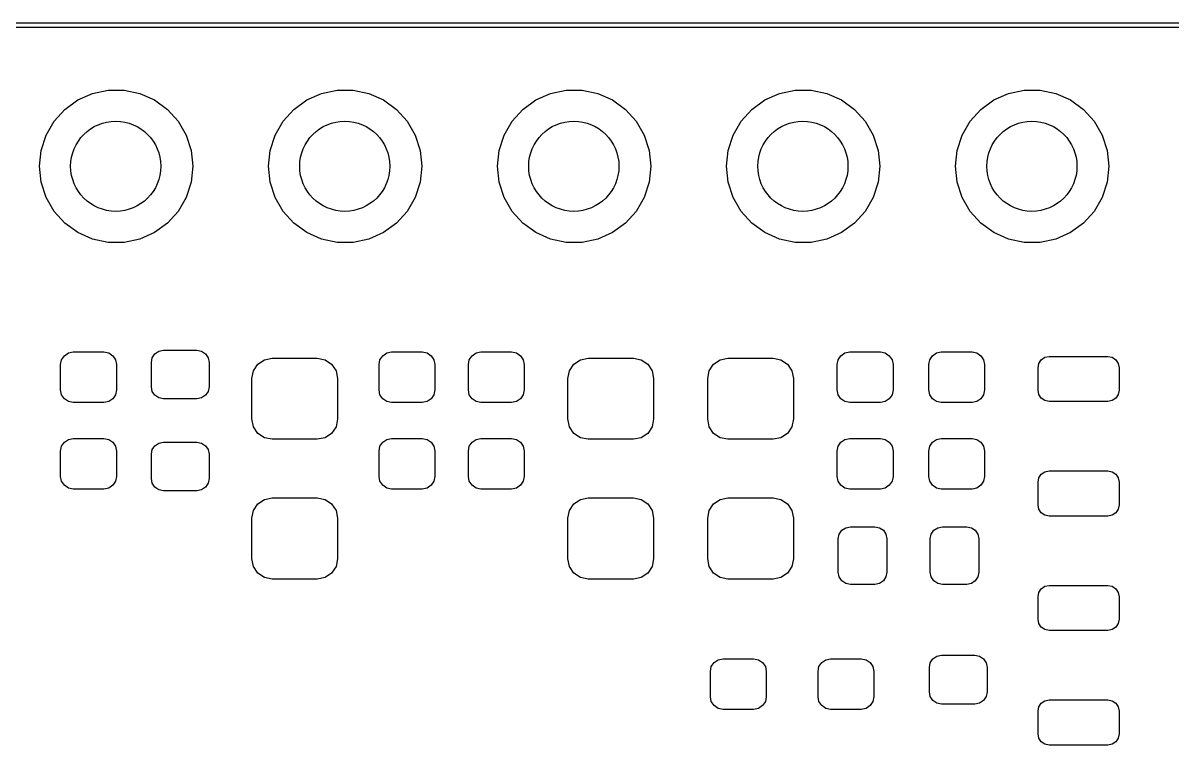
# Model space of a CAD drawing. Extents: x -4.6 to 74, y -9.9 to 22.
# Drawn here: x 28.34 to 41.06, y 13.97 to 21.96 of the extents above; entities that cross this region are included whole.
import ezdxf

# ---------------------------------------------------------------- set-up
doc = ezdxf.new("R2010")
doc.units = 0
doc.header["$MEASUREMENT"] = 0
doc.layers.get('0').update_dxf_attribs({"color": 252, "linetype": 'CONTINUOUS'})
doc.layers.add('BLACK', color=140, linetype='CONTINUOUS')
doc.layers.get('0').off()

# ---------------------------------------------------------------- blocks, each defined once
blk = doc.blocks.new('Tang_Nano_9K_3672-F_Mask')
at = {"layer": 'BLACK', "linetype": 'Continuous'}
for p, q in [((4.99859, -3.02277), (5.00498, -3.01993)), ((5.00498, -3.01993), (5.01182, -3.01847)), ((5.01182, -3.01847), (5.01882, -3.01847)), ((5.01882, -3.01847), (5.02566, -3.01993)), ((5.02566, -3.01993), (5.03206, -3.02277)), ((5.09859, -3.02277), (5.10498, -3.01993)), ((5.10498, -3.01993), (5.11182, -3.01847)), ((5.11182, -3.01847), (5.11882, -3.01847)), ((5.11882, -3.01847), (5.12566, -3.01993)), ((5.12566, -3.01993), (5.13206, -3.02277)), ((5.19859, -3.02277), (5.20498, -3.01993)), ((5.20498, -3.01993), (5.21183, -3.01847)), ((5.21183, -3.01847), (5.21882, -3.01847)), ((5.21882, -3.01847), (5.22566, -3.01993)), ((5.22566, -3.01993), (5.23206, -3.02277)), ((5.29859, -3.02277), (5.30498, -3.01993)), ((5.30498, -3.01993), (5.31182, -3.01847)), ((5.31182, -3.01847), (5.31882, -3.01847)), ((5.31882, -3.01847), (5.32566, -3.01993)), ((5.32566, -3.01993), (5.33206, -3.02277)), ((5.39859, -3.02277), (5.40498, -3.01993)), ((5.40498, -3.01993), (5.41182, -3.01847)), ((5.41182, -3.01847), (5.41882, -3.01847)), ((5.41882, -3.01847), (5.42566, -3.01993)), ((5.42566, -3.01993), (5.43206, -3.02277)), ((4.99293, -3.02689), (4.99859, -3.02277)), ((5.03206, -3.02277), (5.03772, -3.02689)), ((5.09293, -3.02689), (5.09859, -3.02277)), ((5.13206, -3.02277), (5.13772, -3.02689)), ((5.19293, -3.02689), (5.19859, -3.02277)), ((5.23206, -3.02277), (5.23772, -3.02689)), ((5.29293, -3.02689), (5.29859, -3.02277)), ((5.33206, -3.02277), (5.33772, -3.02689)), ((5.39293, -3.02689), (5.39859, -3.02277)), ((5.43206, -3.02277), (5.43772, -3.02689)), ((4.98825, -3.03209), (4.99293, -3.02689)), ((5.03772, -3.02689), (5.0424, -3.03209)), ((5.08825, -3.03209), (5.09293, -3.02689)), ((5.13772, -3.02689), (5.1424, -3.03209)), ((5.18825, -3.03209), (5.19293, -3.02689)), ((5.23772, -3.02689), (5.2424, -3.03209)), ((5.28825, -3.03209), (5.29293, -3.02689)), ((5.33772, -3.02689), (5.3424, -3.03209)), ((5.38825, -3.03209), (5.39293, -3.02689)), ((5.43772, -3.02689), (5.4424, -3.03209)), ((4.98475, -3.03814), (4.98825, -3.03209)), ((5.0424, -3.03209), (5.04589, -3.03814)), ((5.08475, -3.03814), (5.08825, -3.03209)), ((5.1424, -3.03209), (5.14589, -3.03814)), ((5.18475, -3.03814), (5.18825, -3.03209)), ((5.2424, -3.03209), (5.24589, -3.03814)), ((5.28475, -3.03814), (5.28825, -3.03209)), ((5.3424, -3.03209), (5.34589, -3.03814)), ((5.38475, -3.03814), (5.38825, -3.03209)), ((5.4424, -3.03209), (5.44589, -3.03814)), ((4.98259, -3.0448), (4.98475, -3.03814)), ((5.04589, -3.03814), (5.04806, -3.0448)), ((5.08259, -3.0448), (5.08475, -3.03814)), ((5.14589, -3.03814), (5.14806, -3.0448)), ((5.18259, -3.0448), (5.18475, -3.03814)), ((5.24589, -3.03814), (5.24806, -3.0448)), ((5.28259, -3.0448), (5.28475, -3.03814)), ((5.34589, -3.03814), (5.34806, -3.0448)), ((5.38259, -3.0448), (5.38475, -3.03814)), ((5.44589, -3.03814), (5.44806, -3.0448)), ((4.98186, -3.05176), (4.98259, -3.0448)), ((5.04806, -3.0448), (5.04879, -3.05176)), ((5.08186, -3.05176), (5.08259, -3.0448)), ((5.14806, -3.0448), (5.14879, -3.05176)), ((5.18186, -3.05176), (5.18259, -3.0448)), ((5.24806, -3.0448), (5.24879, -3.05176)), ((5.28186, -3.05176), (5.28259, -3.0448)), ((5.34806, -3.0448), (5.34879, -3.05176)), ((5.38186, -3.05176), (5.38259, -3.0448)), ((5.44806, -3.0448), (5.44879, -3.05176)), ((4.98259, -3.05871), (4.98186, -3.05176)), ((5.04879, -3.05176), (5.04806, -3.05871)), ((5.08259, -3.05871), (5.08186, -3.05176)), ((5.14879, -3.05176), (5.14806, -3.05871)), ((5.18259, -3.05871), (5.18186, -3.05176)), ((5.24879, -3.05176), (5.24806, -3.05871)), ((5.28259, -3.05871), (5.28186, -3.05176)), ((5.34879, -3.05176), (5.34806, -3.05871)), ((5.38259, -3.05871), (5.38186, -3.05176)), ((5.44879, -3.05176), (5.44806, -3.05871)), ((4.98475, -3.06537), (4.98259, -3.05871)), ((5.04806, -3.05871), (5.04589, -3.06537)), ((5.08475, -3.06537), (5.08259, -3.05871)), ((5.14806, -3.05871), (5.14589, -3.06537)), ((5.18475, -3.06537), (5.18259, -3.05871)), ((5.24806, -3.05871), (5.24589, -3.06537)), ((5.28475, -3.06537), (5.28259, -3.05871)), ((5.34806, -3.05871), (5.34589, -3.06537)), ((5.38475, -3.06537), (5.38259, -3.05871)), ((5.44806, -3.05871), (5.44589, -3.06537)), ((4.98825, -3.07143), (4.98475, -3.06537)), ((5.04589, -3.06537), (5.0424, -3.07143)), ((5.08825, -3.07143), (5.08475, -3.06537)), ((5.14589, -3.06537), (5.1424, -3.07143)), ((5.18825, -3.07143), (5.18475, -3.06537)), ((5.24589, -3.06537), (5.2424, -3.07143)), ((5.28825, -3.07143), (5.28475, -3.06537)), ((5.34589, -3.06537), (5.3424, -3.07143)), ((5.38825, -3.07143), (5.38475, -3.06537)), ((5.44589, -3.06537), (5.4424, -3.07143)), ((4.99293, -3.07662), (4.98825, -3.07143)), ((5.0424, -3.07143), (5.03772, -3.07662)), ((5.09293, -3.07662), (5.08825, -3.07143)), ((5.1424, -3.07143), (5.13772, -3.07662)), ((5.19293, -3.07662), (5.18825, -3.07143)), ((5.2424, -3.07143), (5.23772, -3.07662)), ((5.29293, -3.07662), (5.28825, -3.07143)), ((5.3424, -3.07143), (5.33772, -3.07662)), ((5.39293, -3.07662), (5.38825, -3.07143)), ((5.4424, -3.07143), (5.43772, -3.07662)), ((4.99859, -3.08074), (4.99293, -3.07662)), ((5.03772, -3.07662), (5.03206, -3.08074)), ((5.09859, -3.08074), (5.09293, -3.07662)), ((5.13772, -3.07662), (5.13206, -3.08074)), ((5.19859, -3.08074), (5.19293, -3.07662)), ((5.23772, -3.07662), (5.23206, -3.08074)), ((5.29859, -3.08074), (5.29293, -3.07662)), ((5.33772, -3.07662), (5.33206, -3.08074)), ((5.39859, -3.08074), (5.39293, -3.07662)), ((5.43772, -3.07662), (5.43206, -3.08074)), ((5.00498, -3.08358), (4.99859, -3.08074)), ((5.01182, -3.08504), (5.00498, -3.08358)), ((5.01882, -3.08504), (5.01182, -3.08504)), ((5.02566, -3.08358), (5.01882, -3.08504)), ((5.03206, -3.08074), (5.02566, -3.08358)), ((5.10498, -3.08358), (5.09859, -3.08074)), ((5.11182, -3.08504), (5.10498, -3.08358)), ((5.11882, -3.08504), (5.11182, -3.08504)), ((5.12566, -3.08358), (5.11882, -3.08504)), ((5.13206, -3.08074), (5.12566, -3.08358)), ((5.20498, -3.08358), (5.19859, -3.08074)), ((5.21183, -3.08504), (5.20498, -3.08358)), ((5.21882, -3.08504), (5.21183, -3.08504)), ((5.22566, -3.08358), (5.21882, -3.08504)), ((5.23206, -3.08074), (5.22566, -3.08358)), ((5.30498, -3.08358), (5.29859, -3.08074)), ((5.31182, -3.08504), (5.30498, -3.08358)), ((5.31882, -3.08504), (5.31182, -3.08504)), ((5.32566, -3.08358), (5.31882, -3.08504)), ((5.33206, -3.08074), (5.32566, -3.08358)), ((5.40498, -3.08358), (5.39859, -3.08074)), ((5.41182, -3.08504), (5.40498, -3.08358)), ((5.41882, -3.08504), (5.41182, -3.08504)), ((5.42566, -3.08358), (5.41882, -3.08504)), ((5.43206, -3.08074), (5.42566, -3.08358)), ((4.99154, -3.13624), (4.99273, -3.13445)), ((4.99273, -3.13445), (4.99452, -3.13325)), ((4.99452, -3.13325), (4.99663, -3.13283)), ((4.99663, -3.13283), (5.01002, -3.13283)), ((5.01002, -3.13283), (5.01213, -3.13325)), ((5.01213, -3.13325), (5.01391, -3.13445)), ((5.01391, -3.13445), (5.01511, -3.13624)), ((5.03072, -3.13736), (5.03113, -3.13533)), ((5.03113, -3.13533), (5.03228, -3.1336)), ((5.03228, -3.1336), (5.03401, -3.13245)), ((5.03401, -3.13245), (5.03604, -3.13205)), ((5.03604, -3.13205), (5.05061, -3.13205)), ((5.05061, -3.13205), (5.05264, -3.13245)), ((5.05264, -3.13245), (5.05436, -3.1336)), ((5.05436, -3.1336), (5.05552, -3.13533)), ((5.05552, -3.13533), (5.05592, -3.13736)), ((5.13054, -3.13624), (5.13173, -3.13445)), ((5.13173, -3.13445), (5.13352, -3.13325)), ((5.13352, -3.13325), (5.13563, -3.13283)), ((5.13563, -3.13283), (5.14902, -3.13283)), ((5.14902, -3.13283), (5.15113, -3.13325)), ((5.15113, -3.13325), (5.15291, -3.13445)), ((5.15291, -3.13445), (5.15411, -3.13624)), ((5.16954, -3.13624), (5.17073, -3.13445)), ((5.17073, -3.13445), (5.17252, -3.13325)), ((5.17252, -3.13325), (5.17463, -3.13283)), ((5.17463, -3.13283), (5.18802, -3.13283)), ((5.18802, -3.13283), (5.19013, -3.13325)), ((5.19013, -3.13325), (5.19191, -3.13445)), ((5.19191, -3.13445), (5.19311, -3.13624)), ((5.33054, -3.13624), (5.33173, -3.13445)), ((5.33173, -3.13445), (5.33352, -3.13325)), ((5.33352, -3.13325), (5.33563, -3.13283)), ((5.33563, -3.13283), (5.34902, -3.13283)), ((5.34902, -3.13283), (5.35113, -3.13325)), ((5.35113, -3.13325), (5.35291, -3.13445)), ((5.35291, -3.13445), (5.35411, -3.13624)), ((5.37054, -3.13624), (5.37173, -3.13445)), ((5.37173, -3.13445), (5.37352, -3.13325)), ((5.37352, -3.13325), (5.37563, -3.13283)), ((5.37563, -3.13283), (5.38902, -3.13283)), ((5.38902, -3.13283), (5.39113, -3.13325)), ((5.39113, -3.13325), (5.39291, -3.13445)), ((5.39291, -3.13445), (5.39411, -3.13624)), ((5.41929, -3.13622), (5.42088, -3.13515)), ((5.42088, -3.13515), (5.42277, -3.13478)), ((5.42277, -3.13478), (5.44836, -3.13478)), ((5.44836, -3.13478), (5.45024, -3.13515)), ((5.45024, -3.13515), (5.45184, -3.13622)), ((4.99112, -3.13835), (4.99154, -3.13624)), ((4.99112, -3.14937), (4.99112, -3.13835)), ((5.01511, -3.13624), (5.01553, -3.13835)), ((5.01553, -3.13835), (5.01553, -3.14937)), ((5.03072, -3.14799), (5.03072, -3.13736)), ((5.05592, -3.13736), (5.05592, -3.14799)), ((5.0753, -3.141), (5.07722, -3.13812)), ((5.07722, -3.13812), (5.08009, -3.1362)), ((5.08009, -3.1362), (5.08348, -3.13553)), ((5.08348, -3.13553), (5.10317, -3.13553)), ((5.10317, -3.13553), (5.10656, -3.1362)), ((5.10656, -3.1362), (5.10943, -3.13812)), ((5.10943, -3.13812), (5.11135, -3.141)), ((5.13012, -3.13835), (5.13054, -3.13624)), ((5.13012, -3.14937), (5.13012, -3.13835)), ((5.15411, -3.13624), (5.15453, -3.13835)), ((5.15453, -3.13835), (5.15453, -3.14937)), ((5.16912, -3.13835), (5.16954, -3.13624)), ((5.16912, -3.14937), (5.16912, -3.13835)), ((5.19311, -3.13624), (5.19353, -3.13835)), ((5.19353, -3.13835), (5.19353, -3.14937)), ((5.2133, -3.141), (5.21522, -3.13812)), ((5.21522, -3.13812), (5.21809, -3.1362)), ((5.21809, -3.1362), (5.22148, -3.13553)), ((5.22148, -3.13553), (5.24117, -3.13553)), ((5.24117, -3.13553), (5.24456, -3.1362)), ((5.24456, -3.1362), (5.24743, -3.13812)), ((5.24743, -3.13812), (5.24935, -3.141)), ((5.2743, -3.141), (5.27622, -3.13812)), ((5.27622, -3.13812), (5.27909, -3.1362)), ((5.27909, -3.1362), (5.28248, -3.13553)), ((5.28248, -3.13553), (5.30217, -3.13553)), ((5.30217, -3.13553), (5.30556, -3.1362)), ((5.30556, -3.1362), (5.30843, -3.13812)), ((5.30843, -3.13812), (5.31035, -3.141)), ((5.33012, -3.13835), (5.33054, -3.13624)), ((5.33012, -3.14937), (5.33012, -3.13835)), ((5.35411, -3.13624), (5.35453, -3.13835)), ((5.35453, -3.13835), (5.35453, -3.14937)), ((5.37012, -3.13835), (5.37054, -3.13624)), ((5.37012, -3.14937), (5.37012, -3.13835)), ((5.39411, -3.13624), (5.39453, -3.13835)), ((5.39453, -3.13835), (5.39453, -3.14937)), ((5.41785, -3.1397), (5.41822, -3.13781)), ((5.41785, -3.14954), (5.41785, -3.1397)), ((5.41822, -3.13781), (5.41929, -3.13622)), ((5.45184, -3.13622), (5.4529, -3.13781)), ((5.4529, -3.13781), (5.45328, -3.1397)), ((5.45328, -3.1397), (5.45328, -3.14954)), ((5.07462, -3.14439), (5.0753, -3.141)), ((5.07462, -3.1621), (5.07462, -3.14439)), ((5.11135, -3.141), (5.11202, -3.14439)), ((5.11202, -3.14439), (5.11202, -3.1621)), ((5.21262, -3.14439), (5.2133, -3.141)), ((5.21262, -3.1621), (5.21262, -3.14439)), ((5.24935, -3.141), (5.25002, -3.14439)), ((5.25002, -3.14439), (5.25002, -3.1621)), ((5.27362, -3.14439), (5.2743, -3.141)), ((5.27362, -3.1621), (5.27362, -3.14439)), ((5.31035, -3.141), (5.31102, -3.14439)), ((5.31102, -3.14439), (5.31102, -3.1621)), ((4.99154, -3.15148), (4.99112, -3.14937)), ((5.01553, -3.14937), (5.01511, -3.15148)), ((5.03113, -3.15003), (5.03072, -3.14799)), ((5.03228, -3.15175), (5.03113, -3.15003)), ((5.05552, -3.15003), (5.05436, -3.15175)), ((5.05592, -3.14799), (5.05552, -3.15003)), ((5.13054, -3.15148), (5.13012, -3.14937)), ((5.15453, -3.14937), (5.15411, -3.15148)), ((5.16954, -3.15148), (5.16912, -3.14937)), ((5.19353, -3.14937), (5.19311, -3.15148)), ((5.33054, -3.15148), (5.33012, -3.14937)), ((5.35453, -3.14937), (5.35411, -3.15148)), ((5.37054, -3.15148), (5.37012, -3.14937)), ((5.39453, -3.14937), (5.39411, -3.15148)), ((5.41822, -3.15142), (5.41785, -3.14954)), ((5.45328, -3.14954), (5.4529, -3.15142)), ((4.99273, -3.15327), (4.99154, -3.15148)), ((4.99452, -3.15446), (4.99273, -3.15327)), ((4.99663, -3.15488), (4.99452, -3.15446)), ((5.01002, -3.15488), (4.99663, -3.15488)), ((5.01213, -3.15446), (5.01002, -3.15488)), ((5.01391, -3.15327), (5.01213, -3.15446)), ((5.01511, -3.15148), (5.01391, -3.15327)), ((5.03401, -3.1529), (5.03228, -3.15175)), ((5.03604, -3.15331), (5.03401, -3.1529)), ((5.05061, -3.15331), (5.03604, -3.15331)), ((5.05264, -3.1529), (5.05061, -3.15331)), ((5.05436, -3.15175), (5.05264, -3.1529)), ((5.13173, -3.15327), (5.13054, -3.15148)), ((5.13352, -3.15446), (5.13173, -3.15327)), ((5.13563, -3.15488), (5.13352, -3.15446)), ((5.14902, -3.15488), (5.13563, -3.15488)), ((5.15113, -3.15446), (5.14902, -3.15488)), ((5.15291, -3.15327), (5.15113, -3.15446)), ((5.15411, -3.15148), (5.15291, -3.15327)), ((5.17073, -3.15327), (5.16954, -3.15148)), ((5.17252, -3.15446), (5.17073, -3.15327)), ((5.17463, -3.15488), (5.17252, -3.15446)), ((5.18802, -3.15488), (5.17463, -3.15488)), ((5.19013, -3.15446), (5.18802, -3.15488)), ((5.19191, -3.15327), (5.19013, -3.15446)), ((5.19311, -3.15148), (5.19191, -3.15327)), ((5.33173, -3.15327), (5.33054, -3.15148)), ((5.33352, -3.15446), (5.33173, -3.15327)), ((5.33563, -3.15488), (5.33352, -3.15446)), ((5.34902, -3.15488), (5.33563, -3.15488)), ((5.35113, -3.15446), (5.34902, -3.15488)), ((5.35291, -3.15327), (5.35113, -3.15446)), ((5.35411, -3.15148), (5.35291, -3.15327)), ((5.37173, -3.15327), (5.37054, -3.15148)), ((5.37352, -3.15446), (5.37173, -3.15327)), ((5.37563, -3.15488), (5.37352, -3.15446)), ((5.38902, -3.15488), (5.37563, -3.15488)), ((5.39113, -3.15446), (5.38902, -3.15488)), ((5.39291, -3.15327), (5.39113, -3.15446)), ((5.39411, -3.15148), (5.39291, -3.15327)), ((5.41929, -3.15302), (5.41822, -3.15142)), ((5.42088, -3.15409), (5.41929, -3.15302)), ((5.42277, -3.15446), (5.42088, -3.15409)), ((5.44836, -3.15446), (5.42277, -3.15446)), ((5.45024, -3.15409), (5.44836, -3.15446)), ((5.45184, -3.15302), (5.45024, -3.15409)), ((5.4529, -3.15142), (5.45184, -3.15302)), ((5.0753, -3.16549), (5.07462, -3.1621)), ((5.07722, -3.16837), (5.0753, -3.16549)), ((5.11135, -3.16549), (5.10943, -3.16837)), ((5.11202, -3.1621), (5.11135, -3.16549)), ((5.2133, -3.16549), (5.21262, -3.1621)), ((5.21522, -3.16837), (5.2133, -3.16549)), ((5.24935, -3.16549), (5.24743, -3.16837)), ((5.25002, -3.1621), (5.24935, -3.16549)), ((5.2743, -3.16549), (5.27362, -3.1621)), ((5.27622, -3.16837), (5.2743, -3.16549)), ((5.31035, -3.16549), (5.30843, -3.16837)), ((5.31102, -3.1621), (5.31035, -3.16549)), ((5.08009, -3.17029), (5.07722, -3.16837)), ((5.08348, -3.17096), (5.08009, -3.17029)), ((5.10656, -3.17029), (5.10317, -3.17096)), ((5.10943, -3.16837), (5.10656, -3.17029)), ((5.21809, -3.17029), (5.21522, -3.16837)), ((5.22148, -3.17096), (5.21809, -3.17029)), ((5.24456, -3.17029), (5.24117, -3.17096)), ((5.24743, -3.16837), (5.24456, -3.17029)), ((5.27909, -3.17029), (5.27622, -3.16837)), ((5.28248, -3.17096), (5.27909, -3.17029)), ((5.30556, -3.17029), (5.30217, -3.17096)), ((5.30843, -3.16837), (5.30556, -3.17029)), ((4.99112, -3.17614), (4.99154, -3.17403)), ((4.99154, -3.17403), (4.99273, -3.17224)), ((4.99273, -3.17224), (4.99452, -3.17105)), ((4.99452, -3.17105), (4.99663, -3.17063)), ((4.99663, -3.17063), (5.01002, -3.17063)), ((5.01002, -3.17063), (5.01213, -3.17105)), ((5.01213, -3.17105), (5.01391, -3.17224)), ((5.01391, -3.17224), (5.01511, -3.17403)), ((5.01511, -3.17403), (5.01553, -3.17614)), ((5.03072, -3.17752), (5.03113, -3.17549)), ((5.03113, -3.17549), (5.03228, -3.17376)), ((5.03228, -3.17376), (5.03401, -3.17261)), ((5.03401, -3.17261), (5.03604, -3.1722)), ((5.03604, -3.1722), (5.05061, -3.1722)), ((5.05061, -3.1722), (5.05264, -3.17261)), ((5.05264, -3.17261), (5.05436, -3.17376)), ((5.05436, -3.17376), (5.05552, -3.17549)), ((5.05552, -3.17549), (5.05592, -3.17752)), ((5.10317, -3.17096), (5.08348, -3.17096)), ((5.13012, -3.17614), (5.13054, -3.17403)), ((5.13054, -3.17403), (5.13173, -3.17224)), ((5.13173, -3.17224), (5.13352, -3.17105)), ((5.13352, -3.17105), (5.13563, -3.17063)), ((5.13563, -3.17063), (5.14902, -3.17063)), ((5.14902, -3.17063), (5.15113, -3.17105)), ((5.15113, -3.17105), (5.15291, -3.17224)), ((5.15291, -3.17224), (5.15411, -3.17403)), ((5.15411, -3.17403), (5.15453, -3.17614)), ((5.16912, -3.17614), (5.16954, -3.17403)), ((5.16954, -3.17403), (5.17073, -3.17224)), ((5.17073, -3.17224), (5.17252, -3.17105)), ((5.17252, -3.17105), (5.17463, -3.17063)), ((5.17463, -3.17063), (5.18802, -3.17063)), ((5.18802, -3.17063), (5.19013, -3.17105)), ((5.19013, -3.17105), (5.19191, -3.17224)), ((5.19191, -3.17224), (5.19311, -3.17403)), ((5.19311, -3.17403), (5.19353, -3.17614)), ((5.24117, -3.17096), (5.22148, -3.17096)), ((5.30217, -3.17096), (5.28248, -3.17096)), ((5.33012, -3.17614), (5.33054, -3.17403)), ((5.33054, -3.17403), (5.33173, -3.17224)), ((5.33173, -3.17224), (5.33352, -3.17105)), ((5.33352, -3.17105), (5.33563, -3.17063)), ((5.33563, -3.17063), (5.34902, -3.17063)), ((5.34902, -3.17063), (5.35113, -3.17105)), ((5.35113, -3.17105), (5.35291, -3.17224)), ((5.35291, -3.17224), (5.35411, -3.17403)), ((5.35411, -3.17403), (5.35453, -3.17614)), ((5.37012, -3.17614), (5.37054, -3.17403)), ((5.37054, -3.17403), (5.37173, -3.17224)), ((5.37173, -3.17224), (5.37352, -3.17105)), ((5.37352, -3.17105), (5.37563, -3.17063)), ((5.37563, -3.17063), (5.38902, -3.17063)), ((5.38902, -3.17063), (5.39113, -3.17105)), ((5.39113, -3.17105), (5.39291, -3.17224)), ((5.39291, -3.17224), (5.39411, -3.17403)), ((5.39411, -3.17403), (5.39453, -3.17614)), ((4.99112, -3.18717), (4.99112, -3.17614)), ((5.01553, -3.17614), (5.01553, -3.18717)), ((5.03072, -3.18815), (5.03072, -3.17752)), ((5.05592, -3.17752), (5.05592, -3.18815)), ((5.13012, -3.18717), (5.13012, -3.17614)), ((5.15453, -3.17614), (5.15453, -3.18717)), ((5.16912, -3.18717), (5.16912, -3.17614)), ((5.19353, -3.17614), (5.19353, -3.18717)), ((5.33012, -3.18717), (5.33012, -3.17614)), ((5.35453, -3.17614), (5.35453, -3.18717)), ((5.37012, -3.18717), (5.37012, -3.17614)), ((5.39453, -3.17614), (5.39453, -3.18717)), ((5.41929, -3.18622), (5.42088, -3.18515)), ((5.42088, -3.18515), (5.42277, -3.18478)), ((5.42277, -3.18478), (5.44836, -3.18478)), ((5.44836, -3.18478), (5.45024, -3.18515)), ((5.45024, -3.18515), (5.45184, -3.18622)), ((4.99154, -3.18927), (4.99112, -3.18717)), ((4.99273, -3.19106), (4.99154, -3.18927)), ((5.01511, -3.18927), (5.01391, -3.19106)), ((5.01553, -3.18717), (5.01511, -3.18927)), ((5.03113, -3.19018), (5.03072, -3.18815)), ((5.03228, -3.19191), (5.03113, -3.19018)), ((5.05552, -3.19018), (5.05436, -3.19191)), ((5.05592, -3.18815), (5.05552, -3.19018)), ((5.13054, -3.18927), (5.13012, -3.18717)), ((5.13173, -3.19106), (5.13054, -3.18927)), ((5.15411, -3.18927), (5.15291, -3.19106)), ((5.15453, -3.18717), (5.15411, -3.18927)), ((5.16954, -3.18927), (5.16912, -3.18717)), ((5.17073, -3.19106), (5.16954, -3.18927)), ((5.19311, -3.18927), (5.19191, -3.19106)), ((5.19353, -3.18717), (5.19311, -3.18927)), ((5.33054, -3.18927), (5.33012, -3.18717)), ((5.33173, -3.19106), (5.33054, -3.18927)), ((5.35411, -3.18927), (5.35291, -3.19106)), ((5.35453, -3.18717), (5.35411, -3.18927)), ((5.37054, -3.18927), (5.37012, -3.18717)), ((5.37173, -3.19106), (5.37054, -3.18927)), ((5.39411, -3.18927), (5.39291, -3.19106)), ((5.39453, -3.18717), (5.39411, -3.18927)), ((5.41785, -3.1897), (5.41822, -3.18781)), ((5.41785, -3.19954), (5.41785, -3.1897)), ((5.41822, -3.18781), (5.41929, -3.18622)), ((5.45184, -3.18622), (5.4529, -3.18781)), ((5.4529, -3.18781), (5.45328, -3.1897)), ((5.45328, -3.1897), (5.45328, -3.19954)), ((4.99452, -3.19226), (4.99273, -3.19106)), ((4.99663, -3.19268), (4.99452, -3.19226)), ((5.01002, -3.19268), (4.99663, -3.19268)), ((5.01213, -3.19226), (5.01002, -3.19268)), ((5.01391, -3.19106), (5.01213, -3.19226)), ((5.03401, -3.19306), (5.03228, -3.19191)), ((5.03604, -3.19346), (5.03401, -3.19306)), ((5.05061, -3.19346), (5.03604, -3.19346)), ((5.05264, -3.19306), (5.05061, -3.19346)), ((5.05436, -3.19191), (5.05264, -3.19306)), ((5.13352, -3.19226), (5.13173, -3.19106)), ((5.13563, -3.19268), (5.13352, -3.19226)), ((5.14902, -3.19268), (5.13563, -3.19268)), ((5.15113, -3.19226), (5.14902, -3.19268)), ((5.15291, -3.19106), (5.15113, -3.19226)), ((5.17252, -3.19226), (5.17073, -3.19106)), ((5.17463, -3.19268), (5.17252, -3.19226)), ((5.18802, -3.19268), (5.17463, -3.19268)), ((5.19013, -3.19226), (5.18802, -3.19268)), ((5.19191, -3.19106), (5.19013, -3.19226)), ((5.33352, -3.19226), (5.33173, -3.19106)), ((5.33563, -3.19268), (5.33352, -3.19226)), ((5.34902, -3.19268), (5.33563, -3.19268)), ((5.35113, -3.19226), (5.34902, -3.19268)), ((5.35291, -3.19106), (5.35113, -3.19226)), ((5.37352, -3.19226), (5.37173, -3.19106)), ((5.37563, -3.19268), (5.37352, -3.19226)), ((5.38902, -3.19268), (5.37563, -3.19268)), ((5.39113, -3.19226), (5.38902, -3.19268)), ((5.39291, -3.19106), (5.39113, -3.19226)), ((5.0753, -3.20202), (5.07722, -3.19915)), ((5.07722, -3.19915), (5.08009, -3.19723)), ((5.08009, -3.19723), (5.08348, -3.19655)), ((5.08348, -3.19655), (5.10317, -3.19655)), ((5.10317, -3.19655), (5.10656, -3.19723)), ((5.10656, -3.19723), (5.10943, -3.19915)), ((5.10943, -3.19915), (5.11135, -3.20202)), ((5.2133, -3.20202), (5.21522, -3.19915)), ((5.21522, -3.19915), (5.21809, -3.19723)), ((5.21809, -3.19723), (5.22148, -3.19655)), ((5.22148, -3.19655), (5.24117, -3.19655)), ((5.24117, -3.19655), (5.24456, -3.19723)), ((5.24456, -3.19723), (5.24743, -3.19915)), ((5.24743, -3.19915), (5.24935, -3.20202)), ((5.2743, -3.20202), (5.27622, -3.19915)), ((5.27622, -3.19915), (5.27909, -3.19723)), ((5.27909, -3.19723), (5.28248, -3.19655)), ((5.28248, -3.19655), (5.30217, -3.19655)), ((5.30217, -3.19655), (5.30556, -3.19723)), ((5.30556, -3.19723), (5.30843, -3.19915)), ((5.30843, -3.19915), (5.31035, -3.20202)), ((5.41822, -3.20142), (5.41785, -3.19954)), ((5.45328, -3.19954), (5.4529, -3.20142)), ((5.07462, -3.20541), (5.0753, -3.20202)), ((5.07462, -3.22313), (5.07462, -3.20541)), ((5.11135, -3.20202), (5.11202, -3.20541)), ((5.11202, -3.20541), (5.11202, -3.22313)), ((5.21262, -3.20541), (5.2133, -3.20202)), ((5.21262, -3.22313), (5.21262, -3.20541)), ((5.24935, -3.20202), (5.25002, -3.20541)), ((5.25002, -3.20541), (5.25002, -3.22313)), ((5.27362, -3.20541), (5.2743, -3.20202)), ((5.27362, -3.22313), (5.27362, -3.20541)), ((5.31035, -3.20202), (5.31102, -3.20541)), ((5.31102, -3.20541), (5.31102, -3.22313)), ((5.41929, -3.20302), (5.41822, -3.20142)), ((5.42088, -3.20409), (5.41929, -3.20302)), ((5.42277, -3.20446), (5.42088, -3.20409)), ((5.44836, -3.20446), (5.42277, -3.20446)), ((5.45024, -3.20409), (5.44836, -3.20446)), ((5.45184, -3.20302), (5.45024, -3.20409)), ((5.4529, -3.20142), (5.45184, -3.20302)), ((5.33102, -3.21244), (5.33217, -3.21071)), ((5.33217, -3.21071), (5.3339, -3.20956)), ((5.3339, -3.20956), (5.33593, -3.20916)), ((5.33593, -3.20916), (5.34656, -3.20916)), ((5.34656, -3.20916), (5.34859, -3.20956)), ((5.34859, -3.20956), (5.35032, -3.21071)), ((5.35032, -3.21071), (5.35147, -3.21244)), ((5.37118, -3.21244), (5.37233, -3.21071)), ((5.37233, -3.21071), (5.37405, -3.20956)), ((5.37405, -3.20956), (5.37609, -3.20916)), ((5.37609, -3.20916), (5.38672, -3.20916)), ((5.38672, -3.20916), (5.38875, -3.20956)), ((5.38875, -3.20956), (5.39047, -3.21071)), ((5.39047, -3.21071), (5.39163, -3.21244)), ((5.33061, -3.21447), (5.33102, -3.21244)), ((5.33061, -3.22904), (5.33061, -3.21447)), ((5.35147, -3.21244), (5.35187, -3.21447)), ((5.35187, -3.21447), (5.35187, -3.22904)), ((5.37077, -3.21447), (5.37118, -3.21244)), ((5.37077, -3.22904), (5.37077, -3.21447)), ((5.39163, -3.21244), (5.39203, -3.21447)), ((5.39203, -3.21447), (5.39203, -3.22904)), ((5.0753, -3.22652), (5.07462, -3.22313)), ((5.11202, -3.22313), (5.11135, -3.22652)), ((5.2133, -3.22652), (5.21262, -3.22313)), ((5.25002, -3.22313), (5.24935, -3.22652)), ((5.2743, -3.22652), (5.27362, -3.22313)), ((5.31102, -3.22313), (5.31035, -3.22652)), ((5.07722, -3.22939), (5.0753, -3.22652)), ((5.08009, -3.23131), (5.07722, -3.22939)), ((5.10943, -3.22939), (5.10656, -3.23131)), ((5.11135, -3.22652), (5.10943, -3.22939)), ((5.21522, -3.22939), (5.2133, -3.22652)), ((5.21809, -3.23131), (5.21522, -3.22939)), ((5.24743, -3.22939), (5.24456, -3.23131)), ((5.24935, -3.22652), (5.24743, -3.22939)), ((5.27622, -3.22939), (5.2743, -3.22652)), ((5.27909, -3.23131), (5.27622, -3.22939)), ((5.30843, -3.22939), (5.30556, -3.23131)), ((5.31035, -3.22652), (5.30843, -3.22939)), ((5.33102, -3.23107), (5.33061, -3.22904)), ((5.35187, -3.22904), (5.35147, -3.23107)), ((5.37118, -3.23107), (5.37077, -3.22904)), ((5.39203, -3.22904), (5.39163, -3.23107)), ((5.08348, -3.23198), (5.08009, -3.23131)), ((5.10317, -3.23198), (5.08348, -3.23198)), ((5.10656, -3.23131), (5.10317, -3.23198)), ((5.22148, -3.23198), (5.21809, -3.23131)), ((5.24117, -3.23198), (5.22148, -3.23198)), ((5.24456, -3.23131), (5.24117, -3.23198)), ((5.28248, -3.23198), (5.27909, -3.23131)), ((5.30217, -3.23198), (5.28248, -3.23198)), ((5.30556, -3.23131), (5.30217, -3.23198)), ((5.33217, -3.2328), (5.33102, -3.23107)), ((5.3339, -3.23395), (5.33217, -3.2328)), ((5.33593, -3.23435), (5.3339, -3.23395)), ((5.34656, -3.23435), (5.33593, -3.23435)), ((5.34859, -3.23395), (5.34656, -3.23435)), ((5.35032, -3.2328), (5.34859, -3.23395)), ((5.35147, -3.23107), (5.35032, -3.2328)), ((5.37233, -3.2328), (5.37118, -3.23107)), ((5.37405, -3.23395), (5.37233, -3.2328)), ((5.37609, -3.23435), (5.37405, -3.23395)), ((5.38672, -3.23435), (5.37609, -3.23435)), ((5.38875, -3.23395), (5.38672, -3.23435)), ((5.39047, -3.2328), (5.38875, -3.23395)), ((5.39163, -3.23107), (5.39047, -3.2328)), ((5.41929, -3.23622), (5.42088, -3.23515)), ((5.42088, -3.23515), (5.42277, -3.23478)), ((5.42277, -3.23478), (5.44836, -3.23478)), ((5.44836, -3.23478), (5.45024, -3.23515)), ((5.45024, -3.23515), (5.45184, -3.23622)), ((5.41785, -3.2397), (5.41822, -3.23781)), ((5.41785, -3.24954), (5.41785, -3.2397)), ((5.41822, -3.23781), (5.41929, -3.23622)), ((5.45184, -3.23622), (5.4529, -3.23781)), ((5.4529, -3.23781), (5.45328, -3.2397)), ((5.45328, -3.2397), (5.45328, -3.24954)), ((5.41822, -3.25142), (5.41785, -3.24954)), ((5.45328, -3.24954), (5.4529, -3.25142)), ((5.41929, -3.25302), (5.41822, -3.25142)), ((5.42088, -3.25409), (5.41929, -3.25302)), ((5.42277, -3.25446), (5.42088, -3.25409)), ((5.44836, -3.25446), (5.42277, -3.25446)), ((5.45024, -3.25409), (5.44836, -3.25446)), ((5.45184, -3.25302), (5.45024, -3.25409)), ((5.4529, -3.25142), (5.45184, -3.25302)), ((5.37196, -3.26685), (5.37368, -3.2657)), ((5.37368, -3.2657), (5.37572, -3.26529)), ((5.37572, -3.26529), (5.39028, -3.26529)), ((5.39028, -3.26529), (5.39232, -3.2657)), ((5.39232, -3.2657), (5.39404, -3.26685)), ((5.2748, -3.27235), (5.27521, -3.27024)), ((5.27521, -3.27024), (5.27641, -3.26845)), ((5.27641, -3.26845), (5.2782, -3.26725)), ((5.2782, -3.26725), (5.28031, -3.26683)), ((5.28031, -3.26683), (5.29369, -3.26683)), ((5.29369, -3.26683), (5.2958, -3.26725)), ((5.2958, -3.26725), (5.29759, -3.26845)), ((5.29759, -3.26845), (5.29879, -3.27024)), ((5.29879, -3.27024), (5.2992, -3.27235)), ((5.3218, -3.27235), (5.32221, -3.27024)), ((5.32221, -3.27024), (5.32341, -3.26845)), ((5.32341, -3.26845), (5.3252, -3.26725)), ((5.3252, -3.26725), (5.32731, -3.26683)), ((5.32731, -3.26683), (5.34069, -3.26683)), ((5.34069, -3.26683), (5.3428, -3.26725)), ((5.3428, -3.26725), (5.34459, -3.26845)), ((5.34459, -3.26845), (5.34579, -3.27024)), ((5.34579, -3.27024), (5.3462, -3.27235)), ((5.3704, -3.27061), (5.37081, -3.26857)), ((5.3704, -3.28124), (5.3704, -3.27061)), ((5.37081, -3.26857), (5.37196, -3.26685)), ((5.39404, -3.26685), (5.39519, -3.26857)), ((5.39519, -3.26857), (5.3956, -3.27061)), ((5.3956, -3.27061), (5.3956, -3.28124)), ((5.2748, -3.28337), (5.2748, -3.27235)), ((5.2992, -3.27235), (5.2992, -3.28337)), ((5.3218, -3.28337), (5.3218, -3.27235)), ((5.3462, -3.27235), (5.3462, -3.28337)), ((5.27521, -3.28548), (5.2748, -3.28337)), ((5.27641, -3.28727), (5.27521, -3.28548)), ((5.29879, -3.28548), (5.29759, -3.28727)), ((5.2992, -3.28337), (5.29879, -3.28548)), ((5.32221, -3.28548), (5.3218, -3.28337)), ((5.32341, -3.28727), (5.32221, -3.28548)), ((5.34579, -3.28548), (5.34459, -3.28727)), ((5.3462, -3.28337), (5.34579, -3.28548)), ((5.37081, -3.28327), (5.3704, -3.28124)), ((5.37196, -3.28499), (5.37081, -3.28327)), ((5.37368, -3.28615), (5.37196, -3.28499)), ((5.39404, -3.28499), (5.39232, -3.28615)), ((5.39519, -3.28327), (5.39404, -3.28499)), ((5.3956, -3.28124), (5.39519, -3.28327)), ((5.41929, -3.28622), (5.42088, -3.28515)), ((5.42088, -3.28515), (5.42277, -3.28478)), ((5.42277, -3.28478), (5.44836, -3.28478)), ((5.44836, -3.28478), (5.45024, -3.28515)), ((5.45024, -3.28515), (5.45184, -3.28622)), ((5.2782, -3.28846), (5.27641, -3.28727)), ((5.28031, -3.28888), (5.2782, -3.28846)), ((5.29369, -3.28888), (5.28031, -3.28888)), ((5.2958, -3.28846), (5.29369, -3.28888)), ((5.29759, -3.28727), (5.2958, -3.28846)), ((5.3252, -3.28846), (5.32341, -3.28727)), ((5.32731, -3.28888), (5.3252, -3.28846)), ((5.34069, -3.28888), (5.32731, -3.28888)), ((5.3428, -3.28846), (5.34069, -3.28888)), ((5.34459, -3.28727), (5.3428, -3.28846)), ((5.37572, -3.28655), (5.37368, -3.28615)), ((5.39028, -3.28655), (5.37572, -3.28655)), ((5.39232, -3.28615), (5.39028, -3.28655)), ((5.41785, -3.2897), (5.41822, -3.28781)), ((5.41785, -3.29954), (5.41785, -3.2897)), ((5.41822, -3.28781), (5.41929, -3.28622)), ((5.45184, -3.28622), (5.4529, -3.28781)), ((5.4529, -3.28781), (5.45328, -3.2897)), ((5.45328, -3.2897), (5.45328, -3.29954)), ((5.41822, -3.30142), (5.41785, -3.29954)), ((5.45328, -3.29954), (5.4529, -3.30142)), ((5.41929, -3.30302), (5.41822, -3.30142)), ((5.42088, -3.30409), (5.41929, -3.30302)), ((5.42277, -3.30446), (5.42088, -3.30409)), ((5.44836, -3.30446), (5.42277, -3.30446)), ((5.45024, -3.30409), (5.44836, -3.30446)), ((5.45184, -3.30302), (5.45024, -3.30409)), ((5.4529, -3.30142), (5.45184, -3.30302))]:
    blk.add_line(p, q, dxfattribs=at)

msp = doc.modelspace()

# ---------------------------------------------------------------- linework, layer by layer
at = {"layer": 'BLACK', "linetype": 'Continuous'}
for p, q in [((4.03105, 21.96131), (68.87275, 21.96131)), ((68.87275, 21.91137), (4.03105, 21.91137))]:
    msp.add_line(p, q, dxfattribs=at)
at = {"layer": 'BLACK'}
for centre in [(29.36959, 20.37522), (31.90481, 20.37522), (34.44002, 20.37522), (36.97524, 20.37522), (39.51045, 20.37522)]:
    msp.add_circle(centre, 0.49906, dxfattribs=at)

# ---------------------------------------------------------------- block references
at = {"linetype": 'Continuous', "xscale": 25.35216, "yscale": 25.35216, "zscale": 25.35216}
msp.add_blockref('Tang_Nano_9K_3672-F_Mask', (-97.77587, 97.74348), dxfattribs=at)

doc.saveas('drawing.dxf')
